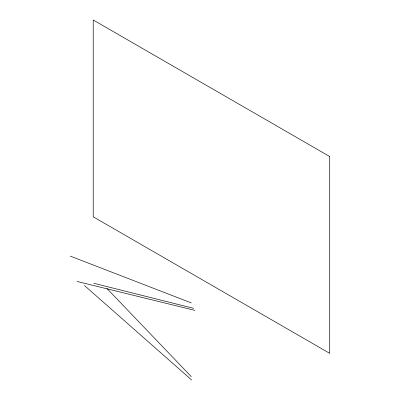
<?xml version="1.0" encoding="UTF-8"?>
<svg xmlns="http://www.w3.org/2000/svg" width="400" height="400" viewBox="0 0 400 400"><rect width="100%" height="100%" fill="white"/><g stroke="black" fill="none" stroke-linecap="round" stroke-linejoin="round"><path stroke-width="0.6" d="M77.005 281.455L195.015 310.41M93.74 283.255L193.73 308.37M70.29 256.12L191.295 302.905M84.43 285.48L191.645 380M106.9 288.445L191.325 376.665M329.71 156.535L93.22 20L93.22 216.81L329.71 353.345L329.71 156.535"/></g></svg>
